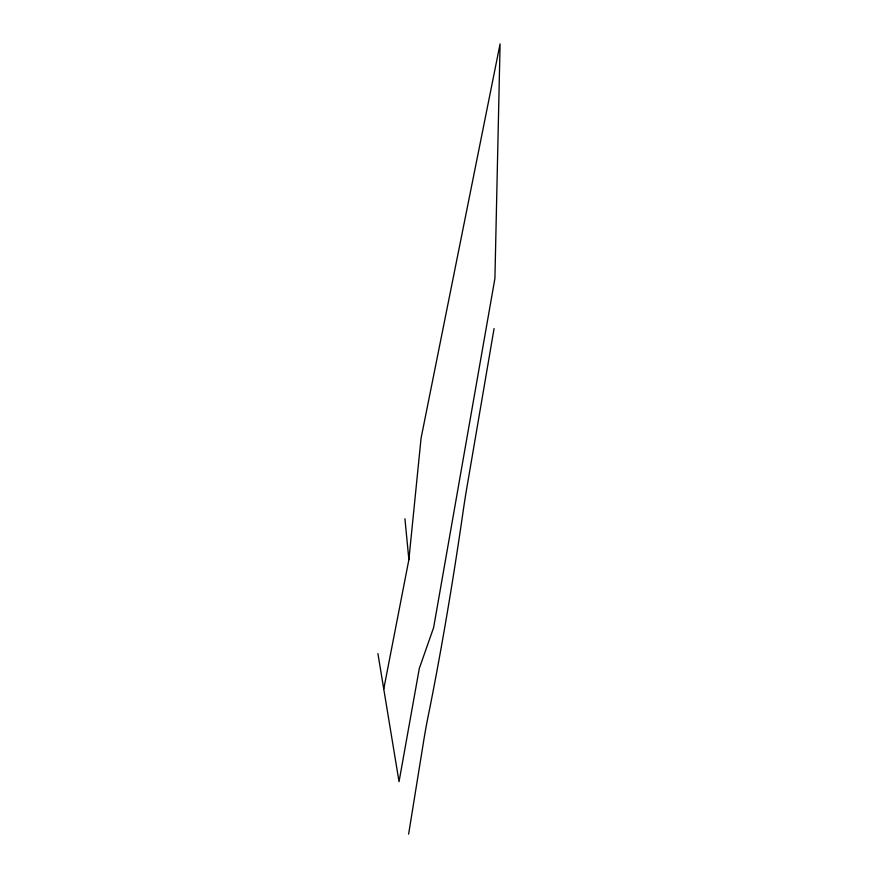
<?xml version="1.0" encoding="UTF-8"?>
<svg xmlns="http://www.w3.org/2000/svg" width="878" height="878" viewBox="0 0 878 878"><rect width="100%" height="100%" fill="white"/><g stroke="black" fill="none" stroke-linecap="round" stroke-linejoin="round"><path stroke-width="1.32" d="M383.752 689.021L408.874 559.681L421.067 438.221L500.087 43.9L494.918 278.458L433.611 627.638L419.333 668.356L399.04 781.694L377.913 653.605M408.632 834.1L423.448 742.327A74.136 5.916 -82 0 1 427.926 717.337L429.474 709.742A666.347 88.228 -83.7 0 0 461.971 519.348L462.947 512.576A88.239 6.552 -82.9 0 1 466.701 488.596L494.073 328.559M404.934 518.744L408.874 559.681"/></g></svg>
